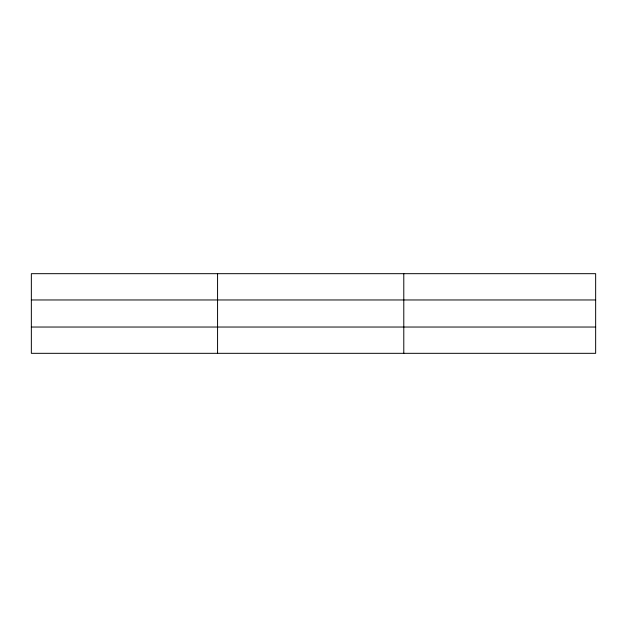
<?xml version="1.0" encoding="UTF-8"?>
<svg xmlns="http://www.w3.org/2000/svg" width="627" height="627" viewBox="0 0 627 627"><rect width="100%" height="100%" fill="white"/><g stroke="black" fill="none" stroke-linecap="round" stroke-linejoin="round"><path stroke-width="0.94" d="M217.569 353.322L217.569 273.678M403.788 353.322L403.788 273.678M595.65 327.035L595.65 353.322L31.35 353.322L31.35 273.678L595.65 273.678L595.65 327.035L31.35 327.035M31.35 299.965L595.65 299.965"/></g></svg>
